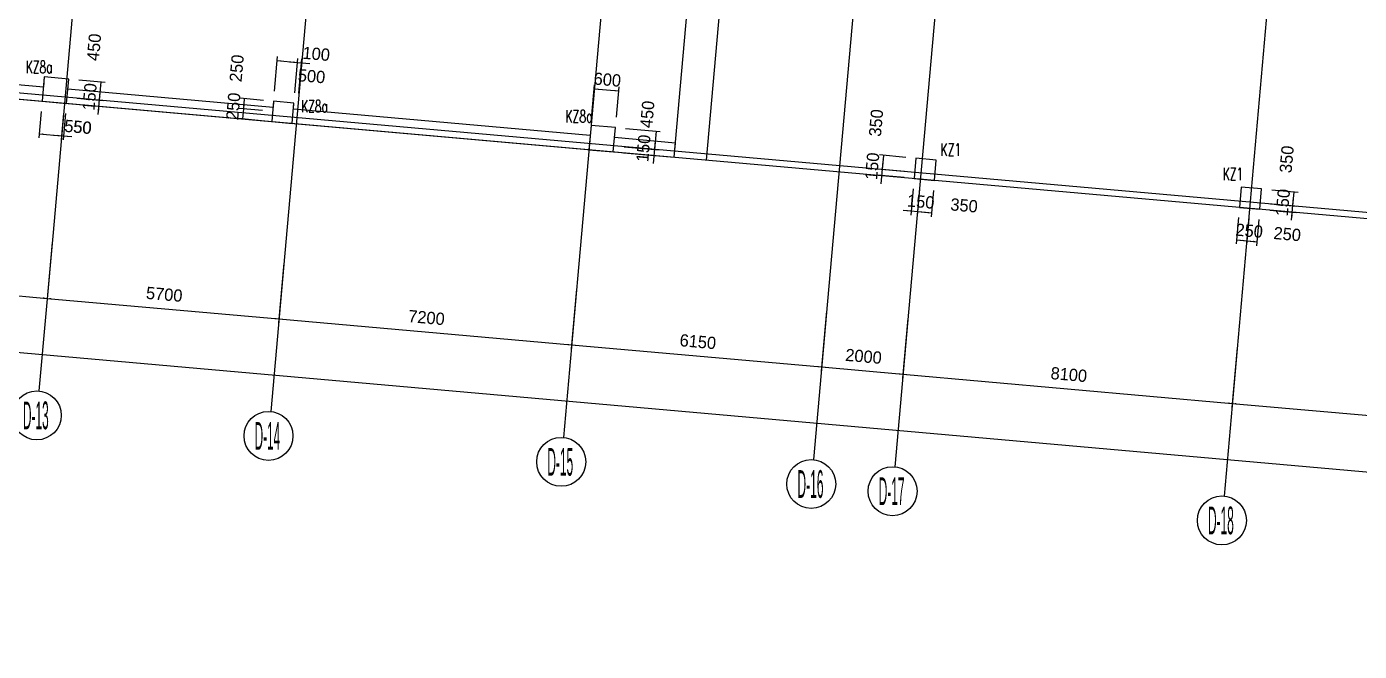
# Model space of a CAD drawing. Extents: x 387171 to 699106, y 11966 to 245688.
# Drawn here: x 577452 to 610104, y 36062 to 51378 of the extents above; entities that cross this region are included whole.
import ezdxf

# ---------------------------------------------------------------- set-up
doc = ezdxf.new("R2010")
doc.units = 0
doc.header["$LTSCALE"] = 100
doc.header["$MEASUREMENT"] = 0
for name, color, linetype in [('COLU', 7, 'Continuous'), ('DIM', 3, 'Continuous'), ('DOTE', 253, 'Continuous'), ('L-AXIS', 3, 'Continuous'), ('NUM', 7, 'Continuous')]:
    doc.layers.add(name, color=color, linetype=linetype)
doc.styles.add('hztxt', font='hztxt')
doc.styles.get("Standard").update_dxf_attribs({"font": 'standard'})
doc.dimstyles.get("Standard").update_dxf_attribs({"dimtxt": 300, "dimasz": 100, "dimexe": 100, "dimexo": 250, "dimgap": 100, "dimtad": 0, "dimtoh": 1, "dimdec": 0, "dimdsep": 46, "dimcen": 0.09, "dimclrt": 7, "dimadec": 0, "dimazin": 0, "dimtfac": 1, "dimtdec": 4, "dimtofl": 0, "dimtmove": 0, "dimatfit": 3, "dimfxl": 1, "dimtolj": 1, "dimtzin": 0, "dimarcsym": 0})

# ---------------------------------------------------------------- blocks, each defined once
blk = doc.blocks.new('*D2180')
at = {"layer": 'L-AXIS', "color": 0, "linetype": 'ByBlock', "lineweight": -2}
for p, q in [((493507, 53583), (493255, 50741)), ((493264, 50840), (658764, 36162)), ((659008, 38905), (658755, 36062))]:
    blk.add_line(p, q, dxfattribs=at)
for points in [[(493264, 50840), (493365, 50848), (493362, 50815)], [(658764, 36162), (658663, 36154), (658666, 36188)]]:
    blk.add_solid(points, dxfattribs=at)
at = {"layer": 'L-AXIS', "color": 7, "linetype": 'Continuous', "lineweight": -2, "insert": (576045, 43850), "char_height": 300, "width": 1101.67, "attachment_point": 5, "rotation": 354.9316, "style": 'hztxt'}
blk.add_mtext('166150', dxfattribs=at)
blk = doc.blocks.new('*D3599')
at = {"layer": 'L-AXIS', "color": 0, "linetype": 'ByBlock', "lineweight": -2}
for p, q in [((599043, 44223), (598913, 42758)), ((607111, 43507), (606981, 42042)), ((598922, 42857), (606990, 42142))]:
    blk.add_line(p, q, dxfattribs=at)
for points in [[(598922, 42857), (599023, 42865), (599020, 42832)], [(606990, 42142), (606889, 42134), (606892, 42167)]]:
    blk.add_solid(points, dxfattribs=at)
at = {"layer": 'L-AXIS', "color": 7, "linetype": 'Continuous', "lineweight": -2, "insert": (602987, 42848), "char_height": 300, "width": 775, "attachment_point": 5, "rotation": 354.9316, "style": 'hztxt'}
blk.add_mtext('8100', dxfattribs=at)
blk = doc.blocks.new('_AXISO')
blk.add_circle((0, 0), 0.5)
blk = doc.blocks.new('*D4088')
at = {"layer": 'L-AXIS', "color": 0, "linetype": 'ByBlock', "lineweight": -2}
for p, q in [((583753, 45579), (583623, 44114)), ((590925, 44943), (590795, 43478)), ((583632, 44214), (590804, 43577))]:
    blk.add_line(p, q, dxfattribs=at)
for points in [[(583632, 44214), (583733, 44221), (583730, 44188)], [(590804, 43577), (590703, 43570), (590706, 43603)]]:
    blk.add_solid(points, dxfattribs=at)
at = {"layer": 'L-AXIS', "color": 7, "linetype": 'Continuous', "lineweight": -2, "insert": (587249, 44244), "char_height": 300, "width": 780, "attachment_point": 5, "rotation": 354.9316, "style": 'hztxt'}
blk.add_mtext('7200', dxfattribs=at)
blk = doc.blocks.new('*D4324')
at = {"layer": 'L-AXIS', "color": 0, "linetype": 'ByBlock', "lineweight": -2}
for p, q in [((578075, 46082), (577945, 44617)), ((583753, 45579), (583623, 44114)), ((577954, 44717), (583632, 44214))]:
    blk.add_line(p, q, dxfattribs=at)
for points in [[(577954, 44717), (578055, 44725), (578052, 44692)], [(583632, 44214), (583531, 44206), (583534, 44239)]]:
    blk.add_solid(points, dxfattribs=at)
at = {"layer": 'L-AXIS', "color": 7, "linetype": 'Continuous', "lineweight": -2, "insert": (580824, 44814), "char_height": 300, "width": 780, "attachment_point": 5, "rotation": 354.9316, "style": 'hztxt'}
blk.add_mtext('5700', dxfattribs=at)
blk = doc.blocks.new('*D946')
at = {"layer": 'L-AXIS', "color": 0, "linetype": 'ByBlock', "lineweight": -2}
for p, q in [((572099, 46613), (571969, 45148)), ((578075, 46082), (577945, 44617)), ((571978, 45247), (577954, 44717))]:
    blk.add_line(p, q, dxfattribs=at)
for points in [[(571978, 45247), (572079, 45255), (572076, 45222)], [(577954, 44717), (577853, 44709), (577856, 44743)]]:
    blk.add_solid(points, dxfattribs=at)
at = {"layer": 'L-AXIS', "color": 7, "linetype": 'Continuous', "lineweight": -2, "insert": (574997, 45331), "char_height": 300, "width": 770, "attachment_point": 5, "rotation": 354.9316, "style": 'hztxt'}
blk.add_mtext('6000', dxfattribs=at)
blk = doc.blocks.new('*D3382')
at = {"layer": 'L-AXIS', "color": 0, "linetype": 'ByBlock', "lineweight": -2}
for p, q in [((590925, 44943), (590795, 43478)), ((597051, 44400), (596921, 42935)), ((590804, 43577), (596930, 43034))]:
    blk.add_line(p, q, dxfattribs=at)
for points in [[(590804, 43577), (590905, 43585), (590902, 43552)], [(596930, 43034), (596829, 43026), (596832, 43060)]]:
    blk.add_solid(points, dxfattribs=at)
at = {"layer": 'L-AXIS', "color": 7, "linetype": 'Continuous', "lineweight": -2, "insert": (593898, 43654), "char_height": 300, "width": 765, "attachment_point": 5, "rotation": 354.9316, "style": 'hztxt'}
blk.add_mtext('6150', dxfattribs=at)
blk = doc.blocks.new('*D3873')
at = {"layer": 'L-AXIS', "color": 0, "linetype": 'ByBlock', "lineweight": -2}
for p, q in [((597051, 44400), (596921, 42935)), ((599043, 44223), (598913, 42758)), ((596930, 43034), (598922, 42857))]:
    blk.add_line(p, q, dxfattribs=at)
for points in [[(596930, 43034), (597031, 43042), (597028, 43009)], [(598922, 42857), (598821, 42850), (598824, 42883)]]:
    blk.add_solid(points, dxfattribs=at)
at = {"layer": 'L-AXIS', "color": 7, "linetype": 'Continuous', "lineweight": -2, "insert": (597957, 43294), "char_height": 300, "width": 780, "attachment_point": 5, "rotation": 354.9316, "style": 'hztxt'}
blk.add_mtext('2000', dxfattribs=at)
blk = doc.blocks.new('*D210')
at = {"layer": 'L-AXIS', "color": 0, "linetype": 'ByBlock', "lineweight": -2}
for p, q in [((607111, 43507), (606981, 42042)), ((615180, 42792), (615050, 41327)), ((606990, 42142), (615058, 41426))]:
    blk.add_line(p, q, dxfattribs=at)
for points in [[(606990, 42142), (607091, 42150), (607088, 42116)], [(615058, 41426), (614957, 41419), (614960, 41452)]]:
    blk.add_solid(points, dxfattribs=at)
at = {"layer": 'L-AXIS', "color": 7, "linetype": 'Continuous', "lineweight": -2, "insert": (611055, 42133), "char_height": 300, "width": 775, "attachment_point": 5, "rotation": 354.9316, "style": 'hztxt'}
blk.add_mtext('8100', dxfattribs=at)
blk = doc.blocks.new('*D3341')
at = {"layer": 'DIM', "color": 0, "linetype": 'ByBlock', "lineweight": -2}
for p, q in [((607143, 46698), (607086, 46051)), ((607392, 46676), (607335, 46029)), ((607095, 46150), (607344, 46128))]:
    blk.add_line(p, q, dxfattribs=at)
for points in [[(607095, 46150), (607196, 46158), (607193, 46125)], [(607344, 46128), (607243, 46121), (607246, 46154)]]:
    blk.add_solid(points, dxfattribs=at)
at = {"layer": 'DIM', "color": 7, "linetype": 'Continuous', "lineweight": -2, "insert": (607406, 46374), "char_height": 300, "width": 566.67, "attachment_point": 5, "rotation": 354.9316, "style": 'hztxt'}
blk.add_mtext('250', dxfattribs=at)
blk = doc.blocks.new('*D3553')
at = {"layer": 'DIM', "color": 0, "linetype": 'ByBlock', "lineweight": -2}
for p, q in [((607392, 46676), (607335, 46029)), ((607641, 46654), (607584, 46007)), ((607344, 46128), (607593, 46106))]:
    blk.add_line(p, q, dxfattribs=at)
for points in [[(607344, 46128), (607445, 46136), (607442, 46103)], [(607593, 46106), (607492, 46099), (607495, 46132)]]:
    blk.add_solid(points, dxfattribs=at)
at = {"layer": 'DIM', "color": 7, "linetype": 'Continuous', "lineweight": -2, "insert": (608338, 46291), "char_height": 300, "width": 566.67, "attachment_point": 5, "rotation": 354.9316, "style": 'hztxt'}
blk.add_mtext('250', dxfattribs=at)
blk = doc.blocks.new('*D1650')
at = {"layer": 'DIM', "color": 0, "linetype": 'ByBlock', "lineweight": -2}
for p, q in [((607926, 47031), (608573, 46973)), ((608443, 46633), (608491, 47181)), ((607912, 46881), (608560, 46824))]:
    blk.add_line(p, q, dxfattribs=at)
for points in [[(608474, 46982), (608466, 47083), (608499, 47080)], [(608460, 46833), (608468, 46731), (608435, 46734)]]:
    blk.add_solid(points, dxfattribs=at)
at = {"layer": 'DIM', "color": 7, "linetype": 'Continuous', "lineweight": -2, "insert": (608230, 47065), "char_height": 300, "width": 476.67, "attachment_point": 5, "rotation": 84.9316, "style": 'hztxt'}
blk.add_mtext('150', dxfattribs=at)
blk = doc.blocks.new('*D1575')
at = {"layer": 'DIM', "color": 0, "linetype": 'ByBlock', "lineweight": -2}
for p, q in [((607957, 47379), (608604, 47322)), ((607926, 47031), (608573, 46973)), ((608474, 46982), (608504, 47331))]:
    blk.add_line(p, q, dxfattribs=at)
for points in [[(608474, 46982), (608466, 47083), (608499, 47080)], [(608504, 47331), (608512, 47229), (608479, 47232)]]:
    blk.add_solid(points, dxfattribs=at)
at = {"layer": 'DIM', "color": 7, "linetype": 'Continuous', "lineweight": -2, "insert": (608324, 48126), "char_height": 300, "width": 566.67, "attachment_point": 5, "rotation": 84.9316, "style": 'hztxt'}
blk.add_mtext('350', dxfattribs=at)
blk = doc.blocks.new('*D1844')
at = {"layer": 'DIM', "color": 0, "linetype": 'ByBlock', "lineweight": -2}
for p, q in [((598992, 48174), (598344, 48232)), ((598444, 48223), (598413, 47874)), ((598961, 47826), (598313, 47883))]:
    blk.add_line(p, q, dxfattribs=at)
for points in [[(598444, 48223), (598452, 48122), (598419, 48125)], [(598413, 47874), (598405, 47975), (598438, 47972)]]:
    blk.add_solid(points, dxfattribs=at)
at = {"layer": 'DIM', "color": 7, "linetype": 'Continuous', "lineweight": -2, "insert": (598264, 49018), "char_height": 300, "width": 566.67, "attachment_point": 5, "rotation": 84.9316, "style": 'hztxt'}
blk.add_mtext('350', dxfattribs=at)
blk = doc.blocks.new('*D2075')
at = {"layer": 'DIM', "color": 0, "linetype": 'ByBlock', "lineweight": -2}
for p, q in [((598431, 48073), (598382, 47526)), ((598948, 47676), (598300, 47734)), ((598961, 47826), (598313, 47883))]:
    blk.add_line(p, q, dxfattribs=at)
for points in [[(598400, 47725), (598408, 47624), (598374, 47627)], [(598413, 47874), (598405, 47975), (598438, 47972)]]:
    blk.add_solid(points, dxfattribs=at)
at = {"layer": 'DIM', "color": 7, "linetype": 'Continuous', "lineweight": -2, "insert": (598169, 47957), "char_height": 300, "width": 476.67, "attachment_point": 5, "rotation": 84.9316, "style": 'hztxt'}
blk.add_mtext('150', dxfattribs=at)
blk = doc.blocks.new('*D2325')
at = {"layer": 'DIM', "color": 0, "linetype": 'ByBlock', "lineweight": -2}
for p, q in [((599175, 47405), (599117, 46758)), ((599324, 47392), (599267, 46744)), ((598927, 46875), (599475, 46826))]:
    blk.add_line(p, q, dxfattribs=at)
for points in [[(599126, 46857), (599025, 46849), (599028, 46883)], [(599275, 46844), (599376, 46852), (599374, 46819)]]:
    blk.add_solid(points, dxfattribs=at)
at = {"layer": 'DIM', "color": 7, "linetype": 'Continuous', "lineweight": -2, "insert": (599359, 47088), "char_height": 300, "width": 476.67, "attachment_point": 5, "rotation": 354.9316, "style": 'hztxt'}
blk.add_mtext('150', dxfattribs=at)
blk = doc.blocks.new('*D520')
at = {"layer": 'DIM', "color": 0, "linetype": 'ByBlock', "lineweight": -2}
for p, q in [((599324, 47392), (599267, 46744)), ((599673, 47361), (599615, 46713)), ((599275, 46844), (599624, 46813))]:
    blk.add_line(p, q, dxfattribs=at)
for points in [[(599275, 46844), (599376, 46852), (599374, 46819)], [(599624, 46813), (599523, 46805), (599526, 46838)]]:
    blk.add_solid(points, dxfattribs=at)
at = {"layer": 'DIM', "color": 7, "linetype": 'Continuous', "lineweight": -2, "insert": (600420, 46994), "char_height": 300, "width": 566.67, "attachment_point": 5, "rotation": 354.9316, "style": 'hztxt'}
blk.add_mtext('350', dxfattribs=at)
blk = doc.blocks.new('*D3790')
at = {"layer": 'DIM', "color": 0, "linetype": 'ByBlock', "lineweight": -2}
for p, q in [((591303, 49208), (591368, 49954)), ((591359, 49855), (591957, 49802)), ((591900, 49155), (591966, 49902))]:
    blk.add_line(p, q, dxfattribs=at)
for points in [[(591359, 49855), (591460, 49863), (591458, 49829)], [(591957, 49802), (591856, 49795), (591859, 49828)]]:
    blk.add_solid(points, dxfattribs=at)
at = {"layer": 'DIM', "color": 7, "linetype": 'Continuous', "lineweight": -2, "insert": (591680, 50078), "char_height": 300, "width": 556.67, "attachment_point": 5, "rotation": 355, "style": 'hztxt'}
blk.add_mtext('600', dxfattribs=at)
blk = doc.blocks.new('*D3765')
at = {"layer": 'DIM', "color": 0, "linetype": 'ByBlock', "lineweight": -2}
for p, q in [((592128, 48884), (592974, 48810)), ((592875, 48818), (592835, 48370)), ((592088, 48435), (592935, 48361))]:
    blk.add_line(p, q, dxfattribs=at)
for points in [[(592875, 48818), (592882, 48717), (592849, 48720)], [(592835, 48370), (592828, 48471), (592861, 48468)]]:
    blk.add_solid(points, dxfattribs=at)
at = {"layer": 'DIM', "color": 7, "linetype": 'Continuous', "lineweight": -2, "insert": (592659, 49227), "char_height": 300, "width": 576.67, "attachment_point": 5, "rotation": 85, "style": 'hztxt'}
blk.add_mtext('450', dxfattribs=at)
blk = doc.blocks.new('*D3992')
at = {"layer": 'DIM', "color": 0, "linetype": 'ByBlock', "lineweight": -2}
for p, q in [((592088, 48435), (592935, 48361)), ((592852, 48569), (592804, 48021)), ((592075, 48286), (592922, 48212))]:
    blk.add_line(p, q, dxfattribs=at)
for points in [[(592835, 48370), (592827, 48471), (592860, 48468)], [(592822, 48221), (592830, 48120), (592797, 48123)]]:
    blk.add_solid(points, dxfattribs=at)
at = {"layer": 'DIM', "color": 7, "linetype": 'Continuous', "lineweight": -2, "insert": (592564, 48395), "char_height": 300, "width": 476.67, "attachment_point": 5, "rotation": 85, "style": 'hztxt'}
blk.add_mtext('150', dxfattribs=at)
blk = doc.blocks.new('*D1227')
at = {"layer": 'DIM', "color": 0, "linetype": 'ByBlock', "lineweight": -2}
for p, q in [((579207, 49226), (579256, 49774)), ((578677, 49474), (579325, 49417)), ((578690, 49623), (579338, 49566))]:
    blk.add_line(p, q, dxfattribs=at)
for points in [[(579238, 49575), (579231, 49676), (579264, 49673)], [(579225, 49425), (579233, 49324), (579200, 49327)]]:
    blk.add_solid(points, dxfattribs=at)
at = {"layer": 'DIM', "color": 7, "linetype": 'Continuous', "lineweight": -2, "insert": (578995, 49658), "char_height": 300, "width": 476.67, "attachment_point": 5, "rotation": 84.9316, "style": 'hztxt'}
blk.add_mtext('150', dxfattribs=at)
blk = doc.blocks.new('*D3659')
at = {"layer": 'DIM', "color": 0, "linetype": 'ByBlock', "lineweight": -2}
for p, q in [((578730, 50072), (579378, 50014)), ((579238, 49575), (579278, 50023)), ((578690, 49623), (579338, 49566))]:
    blk.add_line(p, q, dxfattribs=at)
for points in [[(579278, 50023), (579286, 49922), (579253, 49925)], [(579238, 49575), (579231, 49676), (579264, 49673)]]:
    blk.add_solid(points, dxfattribs=at)
at = {"layer": 'DIM', "color": 7, "linetype": 'Continuous', "lineweight": -2, "insert": (579103, 50873), "char_height": 300, "width": 576.67, "attachment_point": 5, "rotation": 84.9316, "style": 'hztxt'}
blk.add_mtext('450', dxfattribs=at)
blk = doc.blocks.new('*D3100')
at = {"layer": 'DIM', "color": 0, "linetype": 'ByBlock', "lineweight": -2}
for p, q in [((583524, 49796), (583598, 50644)), ((583590, 50544), (584088, 50500)), ((584022, 49753), (584097, 50600))]:
    blk.add_line(p, q, dxfattribs=at)
for points in [[(583590, 50544), (583691, 50552), (583688, 50519)], [(584088, 50500), (583987, 50492), (583990, 50526)]]:
    blk.add_solid(points, dxfattribs=at)
at = {"layer": 'DIM', "color": 7, "linetype": 'Continuous', "lineweight": -2, "insert": (584433, 50162), "char_height": 300, "width": 566.67, "attachment_point": 5, "rotation": 355, "style": 'hztxt'}
blk.add_mtext('500', dxfattribs=at)
blk = doc.blocks.new('*D1183')
at = {"layer": 'DIM', "color": 0, "linetype": 'ByBlock', "lineweight": -2}
for p, q in [((583232, 49321), (582662, 49372)), ((583254, 49570), (582684, 49621)), ((582784, 49612), (582762, 49363))]:
    blk.add_line(p, q, dxfattribs=at)
for points in [[(582762, 49363), (582754, 49464), (582787, 49461)], [(582784, 49612), (582792, 49511), (582759, 49514)]]:
    blk.add_solid(points, dxfattribs=at)
at = {"layer": 'DIM', "color": 7, "linetype": 'Continuous', "lineweight": -2, "insert": (582599, 50357), "char_height": 300, "width": 566.67, "attachment_point": 5, "rotation": 84.9316, "style": 'hztxt'}
blk.add_mtext('250', dxfattribs=at)
blk = doc.blocks.new('*D1126')
at = {"layer": 'DIM', "color": 0, "linetype": 'ByBlock', "lineweight": -2}
for p, q in [((583232, 49321), (582662, 49372)), ((582762, 49363), (582740, 49114)), ((583209, 49072), (582640, 49123))]:
    blk.add_line(p, q, dxfattribs=at)
for points in [[(582762, 49363), (582770, 49262), (582737, 49265)], [(582740, 49114), (582732, 49215), (582765, 49212)]]:
    blk.add_solid(points, dxfattribs=at)
at = {"layer": 'DIM', "color": 7, "linetype": 'Continuous', "lineweight": -2, "insert": (582516, 49425), "char_height": 300, "width": 566.67, "attachment_point": 5, "rotation": 84.9316, "style": 'hztxt'}
blk.add_mtext('250', dxfattribs=at)
blk = doc.blocks.new('*D1108')
at = {"layer": 'DIM', "color": 0, "linetype": 'ByBlock', "lineweight": -2}
for p, q in [((583890, 50518), (584388, 50473)), ((584023, 49753), (584098, 50600)), ((584122, 49744), (584197, 50591))]:
    blk.add_line(p, q, dxfattribs=at)
for points in [[(584089, 50500), (583988, 50492), (583991, 50525)], [(584189, 50491), (584290, 50499), (584287, 50466)]]:
    blk.add_solid(points, dxfattribs=at)
at = {"layer": 'DIM', "color": 7, "linetype": 'Continuous', "lineweight": -2, "insert": (584548, 50710), "char_height": 300, "width": 476.67, "attachment_point": 5, "rotation": 354.9316, "style": 'hztxt'}
blk.add_mtext('100', dxfattribs=at)
blk = doc.blocks.new('*D1153')
at = {"layer": 'DIM', "color": 0, "linetype": 'ByBlock', "lineweight": -2}
for p, q in [((578356, 49251), (578299, 48604)), ((578406, 49247), (578349, 48600)), ((578108, 48721), (578557, 48682))]:
    blk.add_line(p, q, dxfattribs=at)
for points in [[(578308, 48704), (578207, 48696), (578210, 48729)], [(578358, 48699), (578459, 48707), (578456, 48674)]]:
    blk.add_solid(points, dxfattribs=at)
at = {"layer": 'DIM', "color": 7, "linetype": 'Continuous', "lineweight": -2, "insert": (578817, 48909), "char_height": 300, "width": 353.33, "attachment_point": 5, "rotation": 354.9316, "style": 'hztxt'}
blk.add_mtext('50', dxfattribs=at)
blk = doc.blocks.new('*D1407')
at = {"layer": 'DIM', "color": 0, "linetype": 'ByBlock', "lineweight": -2}
for p, q in [((577808, 49300), (577751, 48653)), ((578356, 49251), (578299, 48604)), ((577760, 48752), (578308, 48704))]:
    blk.add_line(p, q, dxfattribs=at)
for points in [[(577760, 48752), (577861, 48760), (577858, 48727)], [(578308, 48704), (578207, 48696), (578210, 48729)]]:
    blk.add_solid(points, dxfattribs=at)
at = {"layer": 'DIM', "color": 7, "linetype": 'Continuous', "lineweight": -2, "insert": (578712, 48919), "char_height": 300, "width": 566.67, "attachment_point": 5, "rotation": 354.9316, "style": 'hztxt'}
blk.add_mtext('550', dxfattribs=at)
blk = doc.blocks.new('后浇带现场')
at = {"color": 6, "lineweight": 30}
for points in [[(777111, 575147), (781539, 625070)], [(776314, 575218), (780665, 624270)]]:
    blk.add_lwpolyline(points, dxfattribs=at)

msp = doc.modelspace()

# ---------------------------------------------------------------- linework, layer by layer
at = {"color": 6, "lineweight": 30}
msp.add_lwpolyline([(476181.3, 232428.8), (494258.1, 233154.4), (494258.1, 231537.9), (540808.1, 231537.9), (540808.1, 232387.9), (590208.1, 232387.9), (590208.1, 232187.9), (593108.1, 232187.9), (593108.1, 230737.9), (608058.1, 230737.9), (608058.1, 231687.9), (648158.1, 231687.9), (648158.1, 230737.9), (657058.1, 230737.9), (657158.1, 196187.9), (658248.2, 196187.9), (663075.9, 83077.9), (659946, 47787.8), (654318.1, 48286.9), (653832.2, 42808.4), (496133.5, 56794.9), (482757.4, 68610.1), (476181.3, 232428.8)], dxfattribs=at)
at = {"color": 3, "lineweight": 30}
msp.add_lwpolyline([(558455, 51271), (593315.8, 48175.7), (593346.7, 48524.3), (591856.5, 48656.5), (591878.6, 48905.5), (591281, 48958.5), (591258.9, 48709.5), (583987.4, 49354.4), (584000.7, 49503.8), (583502.6, 49548), (583489.4, 49398.6), (578459.1, 49844.7), (578481.2, 50093.8), (577883.5, 50146.8), (577861.5, 49897.7), (572681.8, 50357.1)], dxfattribs=at)
at = {"layer": 'COLU', "color": 30}
for points in [[(577830.5, 49549.1), (578428.2, 49496.1), (578481.2, 50093.8), (577883.5, 50146.8)], [(583458.4, 49050), (583956.5, 49005.8), (584000.7, 49503.8), (583502.6, 49548)], [(591228, 48360.9), (591825.6, 48307.9), (591878.6, 48905.5), (591281, 48958.5)]]:
    msp.add_lwpolyline(points, close=True, dxfattribs=at)
at = {"layer": 'COLU'}
for points in [[(599196.7, 47654.1), (599694.7, 47610), (599738.9, 48108), (599240.8, 48152.2)], [(607165.4, 46947.4), (607663.4, 46903.2), (607707.6, 47401.2), (607209.6, 47445.4)]]:
    msp.add_lwpolyline(points, close=True, dxfattribs=at)
at = {"layer": 'DOTE'}
for p, q in [((605079.6, 112287.1), (599065, 44471.9)), ((596391.7, 106582.3), (590946.9, 45191.9)), ((612569.3, 105047.1), (607133.4, 43756.3)), ((582327.4, 94025.7), (578097.3, 46331.5)), ((588027.2, 93771.2), (583775, 45828)), ((599562.5, 72719.8), (597072.8, 44648.6)), ((661814.2, 42251.1), (496111.9, 56947.4))]:
    msp.add_line(p, q, dxfattribs=at)
at = {"layer": 'L-AXIS'}
for p, q in [((578097.3, 46331.5), (577752.7, 42445.9)), ((583775, 45828), (583430.4, 41942.3)), ((590946.9, 45191.9), (590602.3, 41306.2)), ((597072.8, 44648.6), (596728.2, 40762.9)), ((599065, 44471.9), (598720.4, 40586.2)), ((607133.4, 43756.3), (606788.7, 39870.6))]:
    msp.add_line(p, q, dxfattribs=at)

# ---------------------------------------------------------------- block references
at = {"color": 3, "lineweight": 30}
msp.add_blockref('后浇带现场', (-182998.7, -527042.1), dxfattribs=at)
at = {"layer": 'L-AXIS'}
ref = msp.add_blockref('_AXISO', (577699.7, 41848.2), dxfattribs=dict(at, xscale=1199.999999999997, yscale=1200, rotation=359.999645787379))
ref.add_attrib('A', 'D-13', (577360.3, 41508.8), dxfattribs={"height": 678.82, "style": 'hztxt', "width": 0.320988})
ref = msp.add_blockref('_AXISO', (583377.4, 41344.7), dxfattribs=dict(at, xscale=1199.999999999997, yscale=1200, rotation=359.999645787379))
ref.add_attrib('A', 'D-14', (583038, 41005.3), dxfattribs={"height": 678.82, "style": 'hztxt', "width": 0.317073})
ref = msp.add_blockref('_AXISO', (590549.3, 40708.6), dxfattribs=dict(at, xscale=1199.999999999997, yscale=1200, rotation=359.999645787379))
ref.add_attrib('A', 'D-15', (590209.8, 40369.2), dxfattribs={"height": 678.82, "style": 'hztxt', "width": 0.320988})
ref = msp.add_blockref('_AXISO', (596675.2, 40165.3), dxfattribs=dict(at, xscale=1199.999999999997, yscale=1200, rotation=359.999645787379))
ref.add_attrib('A', 'D-16', (596335.8, 39825.9), dxfattribs={"height": 678.82, "style": 'hztxt', "width": 0.325})
ref = msp.add_blockref('_AXISO', (598667.4, 39988.6), dxfattribs=dict(at, xscale=1199.999999999997, yscale=1200, rotation=359.999645787379))
ref.add_attrib('A', 'D-17', (598328, 39649.2), dxfattribs={"height": 678.82, "style": 'hztxt', "width": 0.320988})
ref = msp.add_blockref('_AXISO', (606735.7, 39273), dxfattribs=dict(at, xscale=1199.999999999997, yscale=1200, rotation=359.999645787379))
ref.add_attrib('A', 'D-18', (606396.3, 38933.6), dxfattribs={"height": 678.82, "style": 'hztxt', "width": 0.320988})

# ---------------------------------------------------------------- texts
at = {"layer": 'NUM', "color": 200, "width": 0.7}
for s, p in [('KZ8a', (577431.8, 50236.9)), ('KZ8a', (584177.9, 49278.2)), ('KZ8a', (590656.5, 49031.6)), ('KZ1', (599845, 48214.1)), ('KZ1', (606760.3, 47615))]:
    msp.add_text(s, height=300, dxfattribs=at).set_placement(p)

# ---------------------------------------------------------------- dimensions: what is measured, and where the dimension line sits
at = {"layer": 'DIM', "color": 200}
for p1, p2, distance, picture, middle in [((578441.4, 49645.5), (578481.2, 50093.8), -800, '*D3659', (579048.3, 50262.4)), ((583502.6, 49548), (583480.5, 49299), -721.4, '*D1183', (582554.3, 49851)), ((584000.7, 49503.8), (584100.3, 49495), 1000, '*D1108', (584160.9, 50744.5)), ((578428.2, 49496.1), (578441.4, 49645.5), -800, '*D1227', (578958.2, 49246.4)), ((577830.5, 49549.1), (578378.4, 49500.5), -800, '*D1407', (578055.9, 48977)), ((578378.4, 49500.5), (578428.2, 49496.1), -800, '*D1153', (578516.4, 48936.1)), ((599240.8, 48152.2), (599209.9, 47803.5), -800, '*D1844', (598214.2, 48462.2)), ((607676.7, 47052.6), (607707.6, 47401.2), -800, '*D1575', (608274.7, 47569.9)), ((599209.9, 47803.5), (599196.7, 47654.1), -800, '*D2075', (598132.9, 47545.8)), ((599196.7, 47654.1), (599346.1, 47640.9), -800, '*D2325', (598946.9, 47124.1)), ((599346.1, 47640.9), (599694.7, 47610), -800, '*D520', (599863.4, 47042.8)), ((607663.4, 46903.2), (607676.7, 47052.6), -800, '*D1650', (608193.4, 46653.5)), ((607165.4, 46947.4), (607414.4, 46925.3), -800, '*D3341', (606899.6, 46418.8)), ((607414.4, 46925.3), (607663.4, 46903.2), -800, '*D3553', (607832.1, 46336.1))]:
    dim = msp.add_aligned_dim(p1=p1, p2=p2, distance=distance, dimstyle='Standard', dxfattribs=at)
    dim.commit()
    dim.dimension.update_dxf_attribs({"geometry": picture, "text_midpoint": middle})
for base, p1, p2, angle, picture, middle in [((584087.8, 50500.3), (583502.6, 49547.4), (584000.7, 49503.8), 355, '*D3100', (583802, 50217.4)), ((591957.1, 49802.4), (591281, 48958.5), (591878.6, 48905.5), 355, '*D3790', (591680, 50077.6)), ((582739.9, 49113.7), (583480.5, 49299), (583458.4, 49050), 84.93165, '*D1126', (582471.6, 48918.6)), ((592835.4, 48370.1), (591878.6, 48905.5), (591838.9, 48457.3), 265, '*D3765', (592605.9, 48616)), ((592821.9, 48220.7), (591838.9, 48457.3), (591825.6, 48307.9), 265, '*D3992', (592527.7, 47982.8))]:
    dim = msp.add_linear_dim(base=base, p1=p1, p2=p2, angle=angle, dimstyle='Standard', dxfattribs=at)
    dim.commit()
    dim.dimension.update_dxf_attribs({"geometry": picture, "text_midpoint": middle})
at = {"layer": 'L-AXIS'}
for base, p1, p2, picture, middle in [((658764.3, 36162.1), (493529.3, 53831.9), (659029.6, 39153.6), '*D2180', (576045.1, 43849.9)), ((577954.1, 44717.1), (572120.8, 46861.6), (578097.3, 46331.5), '*D946', (574996.8, 45330.8)), ((583631.9, 44213.5), (578097.3, 46331.5), (583775, 45828), '*D4324', (580823.9, 44814)), ((590803.7, 43577.5), (583775, 45828), (590946.9, 45191.9), '*D4088', (587248.7, 44244.1)), ((596929.7, 43034.1), (590946.9, 45191.9), (597072.8, 44648.6), '*D3382', (593897.6, 43654.4)), ((598921.8, 42857.5), (597072.8, 44648.6), (599065, 44471.9), '*D3873', (597956.7, 43294.4)), ((606990.2, 42141.9), (599065, 44471.9), (607133.4, 43756.3), '*D3599', (602986.9, 42848.3)), ((615058.5, 41426.3), (607133.4, 43756.3), (615201.7, 43040.7), '*D210', (611055.3, 42132.7))]:
    dim = msp.add_linear_dim(base=base, p1=p1, p2=p2, angle=354.93165, dimstyle='Standard', dxfattribs=at)
    dim.commit()
    dim.dimension.update_dxf_attribs({"geometry": picture, "text_midpoint": middle})

doc.saveas('drawing.dxf')
